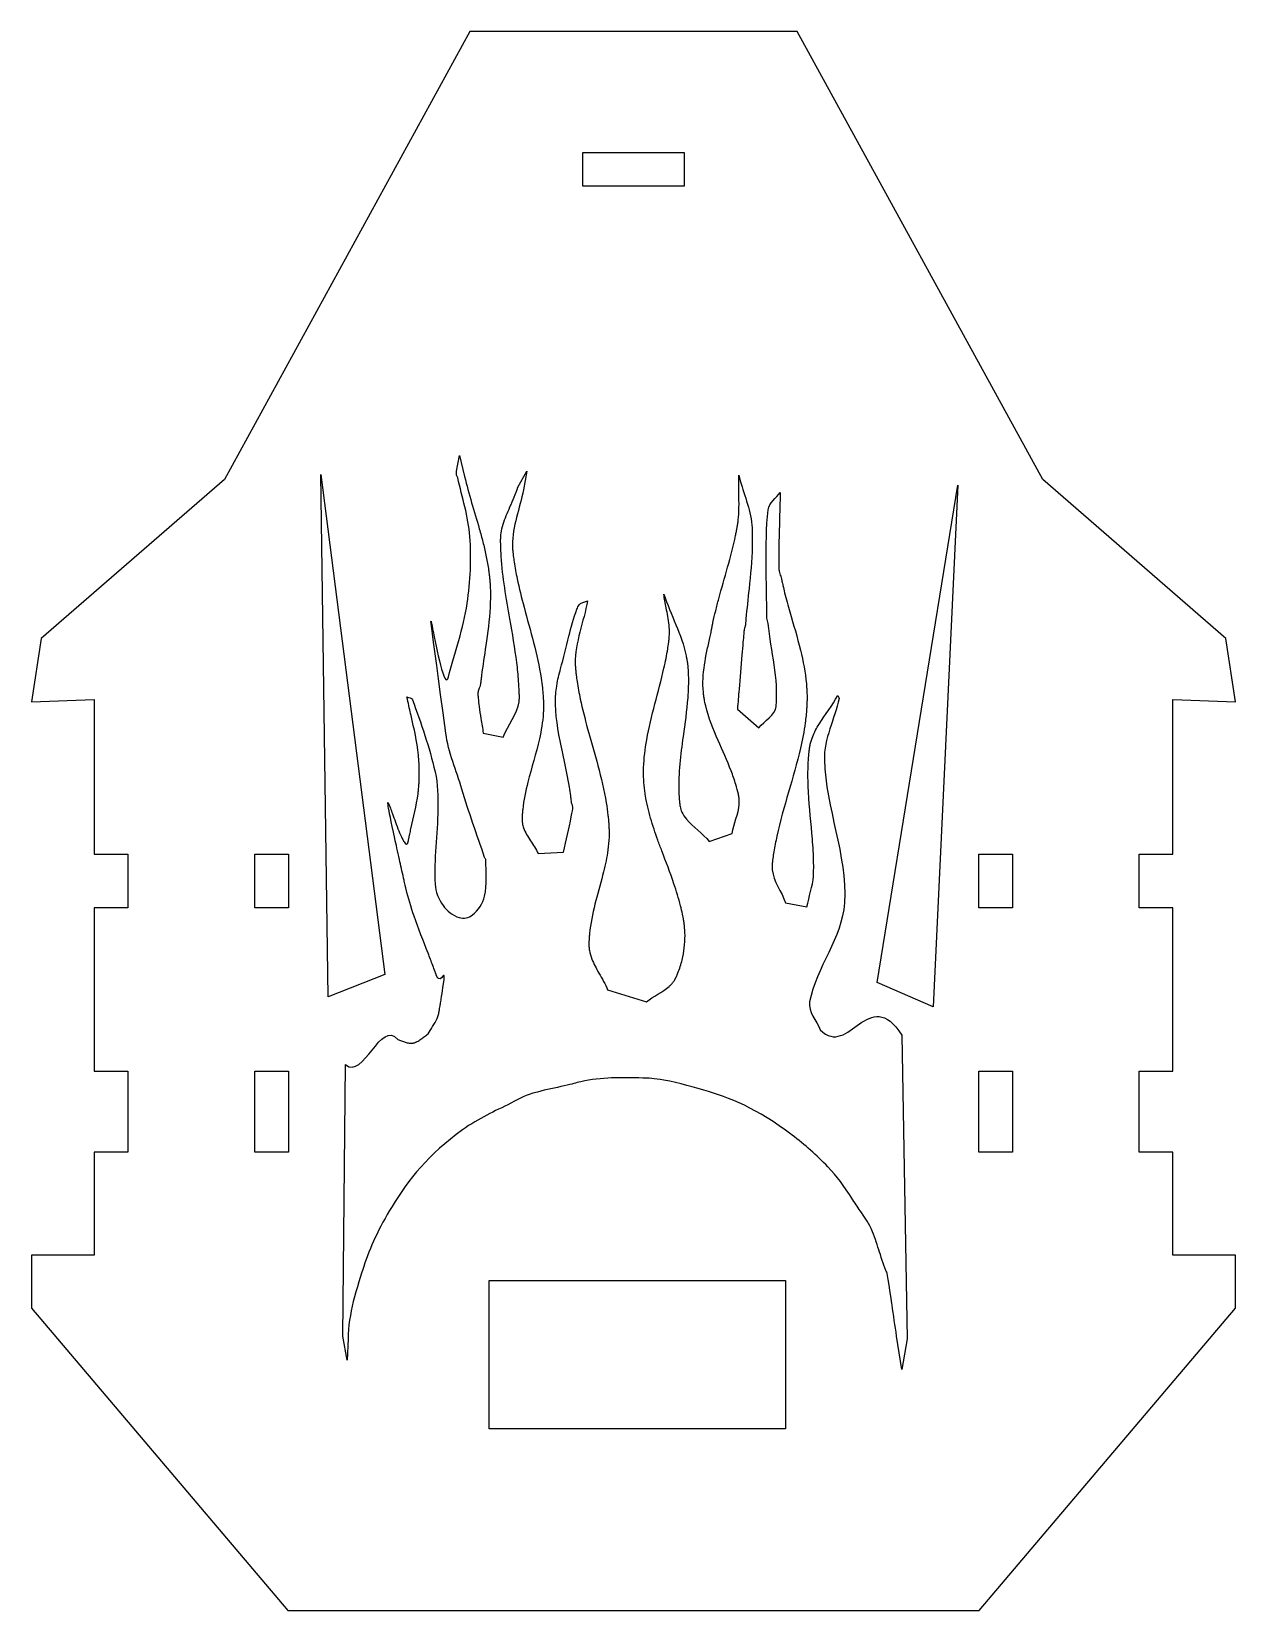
# Model space of a CAD drawing. Header units: millimetres. Extents: x -195 to -17, y 84 to 319.
import ezdxf

# ---------------------------------------------------------------- set-up
doc = ezdxf.new("R2010")
doc.units = ezdxf.units.MM
doc.layers.get('0').update_dxf_attribs({"linetype": 'CONTINUOUS'})

msp = doc.modelspace()

# ---------------------------------------------------------------- linework, layer by layer
for p, q in [((-132.32, 253.55), (-131.88, 255.86)), ((-131.88, 255.86), (-131.13, 252.75)), ((-123.2, 251.17), (-121.91, 253.55)), ((-121.91, 253.55), (-122.4, 250.77)), ((-90.65, 218.22), (-87.48, 215.45)), ((-128.36, 214.65), (-125.38, 214.06)), ((-94.82, 198.58), (-91.44, 199.77)), ((-120.22, 196.79), (-116.45, 196.99)), ((-83.51, 189.45), (-80.33, 188.85)), ((-109.9, 176.55), (-104.15, 174.76)), ((-66.24, 169.8), (-65.45, 124.75)), ((-149.19, 125.15), (-148.8, 165.44)), ((-148.56, 121.57), (-149.19, 125.15)), ((-148.4, 124.75), (-148.56, 121.57)), ((-66.24, 120.19), (-67.03, 125.15)), ((-65.45, 124.75), (-66.24, 120.19))]:
    msp.add_line(p, q)
for points in [[(-186.06, 196.7), (-181.07, 196.7), (-181.07, 188.7), (-186.06, 188.7), (-186.06, 164.45), (-181.07, 164.45), (-181.07, 152.45), (-186.06, 152.45), (-186.06, 137.15), (-195.36, 137.15), (-195.36, 129.27), (-157.36, 84.43), (-54.76, 84.43), (-16.77, 129.27), (-16.77, 137.15), (-26.06, 137.15), (-26.06, 152.45), (-31.05, 152.45), (-31.05, 164.45), (-26.06, 164.45), (-26.06, 188.7), (-31.05, 188.7), (-31.05, 196.7), (-26.06, 196.7), (-26.06, 219.65), (-16.77, 219.27), (-18.2, 228.71), (-45.36, 252.3), (-81.79, 318.78), (-130.33, 318.78), (-166.76, 252.3), (-193.93, 228.71), (-195.36, 219.27), (-186.06, 219.65)], [(-98.56, 300.84), (-98.56, 295.84), (-113.56, 295.84), (-113.56, 300.84)], [(-142.96, 178.84), (-151.37, 175.52), (-152.45, 253.02)], [(-57.93, 251.43), (-61.62, 174.01), (-69.91, 177.61)], [(-157.27, 196.7), (-157.27, 188.7), (-162.26, 188.7), (-162.26, 196.7)], [(-49.86, 196.7), (-49.86, 188.7), (-54.85, 188.7), (-54.85, 196.7)], [(-157.27, 152.45), (-162.26, 152.45), (-162.26, 164.45), (-157.27, 164.45)], [(-49.86, 152.45), (-54.85, 152.45), (-54.85, 164.45), (-49.86, 164.45)], [(-83.49, 111.38), (-127.49, 111.38), (-127.49, 133.38), (-83.49, 133.38)]]:
    msp.add_lwpolyline(points, close=True)
for points, knots in [([(-128.16, 196.19), (-128.16, 196.19), (-128.16, 196.2), (-128.16, 196.2), (-129.28, 199.57), (-130.52, 202.91), (-131.53, 206.32), (-132.35, 209.09), (-133.53, 211.79), (-133.91, 214.65), (-138.52, 248.99), (-134.63, 218.76), (-133.52, 222.99), (-132.56, 226.62), (-131.3, 230.19), (-130.74, 233.9), (-130.24, 237.17), (-130.09, 240.52), (-130.34, 243.82), (-130.56, 246.79), (-131.5, 249.65), (-132.13, 252.56), (-132.16, 252.7), (-132.3, 252.81), (-132.32, 252.95), (-132.36, 253.15), (-132.32, 253.35), (-132.32, 253.55)], [9.995814, 9.995814, 9.995814, 9.995814, 10, 10, 10, 11, 11, 11, 12, 12, 12, 13, 13, 13, 14, 14, 14, 15, 15, 15, 16, 16, 16, 17, 17, 17, 18, 18, 18, 18]), ([(-131.13, 252.75), (-130.51, 250.14), (-129.46, 246.92), (-128.4, 243.02), (-128.01, 241.38), (-127.75, 240.07), (-127.62, 239.24), (-127.52, 238.58), (-127.46, 238.08), (-127.41, 237.66), (-127.39, 237.37), (-127.37, 237.2), (-127.36, 237.07), (-127.35, 236.96), (-127.34, 236.8), (-127.33, 236.53), (-127.31, 236.13), (-127.29, 235.66), (-127.29, 235.03), (-127.3, 234.25), (-127.4, 231.73), (-127.9, 228.04), (-128.46, 224.47), (-128.67, 222.7), (-128.71, 222.39), (-128.72, 222.25), (-128.73, 222.17), (-128.74, 222.12), (-128.74, 222.08), (-128.75, 222.05), (-128.75, 222.03), (-128.75, 222.01), (-128.75, 222), (-128.75, 222), (-128.75, 222), (-128.75, 221.99), (-128.75, 221.99), (-128.75, 221.99), (-128.75, 221.99), (-128.75, 221.98), (-128.75, 221.98), (-128.76, 221.96), (-128.76, 221.92), (-128.78, 221.83), (-128.83, 221.62), (-128.97, 221.23), (-129.11, 220.88), (-129.14, 220.63), (-129.15, 220.56), (-129.15, 220.52), (-129.15, 220.48), (-129.15, 220.46), (-129.15, 220.45), (-129.15, 220.43), (-129.15, 220.42), (-129.15, 220.41), (-129.15, 220.41), (-129.15, 220.41), (-129.15, 220.4), (-129.15, 220.38), (-129.15, 220.35), (-129.14, 220.32), (-129.14, 220.27), (-129.14, 220.21), (-129.13, 220.14), (-129.12, 220.01), (-129.08, 219.5), (-128.96, 218.42), (-128.68, 216.69), (-128.46, 215.37), (-128.36, 214.65)], [0, 0, 0, 0, 0.5, 0.625, 0.75, 0.8125, 0.875, 0.90625, 0.9375, 0.96875, 0.984375, 0.992188, 1, 1.007812, 1.015625, 1.03125, 1.0625, 1.09375, 1.125, 1.1875, 1.25, 1.625, 1.921875, 1.960938, 1.976562, 1.984375, 1.988281, 1.992188, 1.994141, 1.996094, 1.998047, 1.999023, 1.999512, 2, 2.000488, 2.000977, 2.001953, 2.003906, 2.005859, 2.007812, 2.011719, 2.015625, 2.039062, 2.078125, 2.1875, 2.4375, 2.8125, 2.875, 2.90625, 2.9375, 2.953125, 2.96875, 2.976562, 2.984375, 2.992188, 2.996094, 2.998047, 3, 3.001953, 3.003906, 3.007812, 3.015625, 3.023438, 3.03125, 3.046875, 3.0625, 3.09375, 3.3125, 3.625, 4, 4, 4, 4]), ([(-125.38, 214.06), (-124.67, 215.82), (-123.24, 217.56), (-123.01, 219.56), (-123, 219.74), (-123, 219.82), (-123, 219.87), (-123, 219.91), (-123, 219.94), (-123, 219.97), (-123, 219.98), (-123, 219.99), (-123, 220), (-123, 220.01), (-123, 220.01), (-123, 220.03), (-123, 220.04), (-123, 220.07), (-123, 220.12), (-123, 220.19), (-123, 220.26), (-123, 220.35), (-123.01, 220.51), (-123.03, 221.2), (-123.11, 222.75), (-123.49, 226.38), (-124.57, 232.52), (-125.54, 238.13), (-125.74, 241.77), (-125.76, 242.41), (-125.77, 242.73), (-125.77, 242.89), (-125.77, 242.98), (-125.77, 243.05), (-125.78, 243.11), (-125.78, 243.17), (-125.78, 243.2), (-125.78, 243.21), (-125.78, 243.23), (-125.78, 243.23), (-125.78, 243.24), (-125.78, 243.25), (-125.78, 243.27), (-125.78, 243.29), (-125.78, 243.32), (-125.78, 243.36), (-125.77, 243.41), (-125.77, 243.73), (-125.7, 244.49), (-125.32, 246.09), (-124.35, 248.35), (-123.52, 250.17), (-123.2, 251.17)], [0, 0, 0, 0, 0.890625, 0.9375, 0.960938, 0.972656, 0.978516, 0.984375, 0.990234, 0.993164, 0.996094, 0.997559, 0.999023, 0.999756, 1.000122, 1.000488, 1.001221, 1.001953, 1.004883, 1.007812, 1.010742, 1.013672, 1.019531, 1.03125, 1.101562, 1.21875, 1.5, 1.898438, 1.945312, 1.96875, 1.980469, 1.986328, 1.989258, 1.992188, 1.995117, 1.998047, 1.998779, 1.999512, 1.999878, 2.000244, 2.000977, 2.002441, 2.003906, 2.006836, 2.009766, 2.015625, 2.021484, 2.027344, 2.132812, 2.296875, 2.625, 3, 3, 3, 3]), ([(-122.4, 250.77), (-122.89, 248.03), (-124.11, 245.22), (-124.02, 242.31), (-124.01, 242.15), (-124.01, 242.05), (-124, 241.99), (-124, 241.95), (-124, 241.92), (-123.99, 241.89), (-123.99, 241.87), (-123.99, 241.86), (-123.99, 241.85), (-123.99, 241.84), (-123.99, 241.84), (-123.99, 241.83), (-123.99, 241.81), (-123.99, 241.79), (-123.98, 241.75), (-123.98, 241.71), (-123.97, 241.65), (-123.96, 241.57), (-123.94, 241.33), (-123.88, 240.82), (-123.7, 239.52), (-123.24, 236.97), (-121.79, 231.23), (-120.17, 225.88), (-119.62, 221.73), (-119.55, 221.01), (-119.51, 220.65), (-119.48, 220.29), (-119.46, 220), (-119.45, 219.76), (-119.44, 219.58), (-119.43, 219.43), (-119.43, 219.32), (-119.43, 219.26), (-119.43, 219.21), (-119.42, 219.18), (-119.42, 219.14), (-119.42, 219.06), (-119.42, 218.94), (-119.42, 218.81), (-119.42, 218.62), (-119.42, 218.4), (-119.43, 218.03), (-119.5, 216.49), (-120.12, 212.89), (-121.62, 208.18), (-122.39, 204.5), (-122.55, 202.86), (-122.57, 202.54), (-122.58, 202.36), (-122.59, 202.25), (-122.59, 202.16), (-122.59, 202.1), (-122.6, 202.05), (-122.6, 202.02), (-122.6, 201.99), (-122.6, 201.97), (-122.6, 201.95), (-122.6, 201.95), (-122.6, 201.94), (-122.6, 201.93), (-122.6, 201.92), (-122.6, 201.9), (-122.6, 201.88), (-122.6, 201.86), (-122.6, 201.79), (-122.6, 201.58), (-122.55, 201.17), (-122.26, 200.14), (-121.35, 198.68), (-120.52, 197.44), (-120.22, 196.79)], [0, 0, 0, 0, 0.921875, 0.953125, 0.96875, 0.976562, 0.984375, 0.988281, 0.992188, 0.994141, 0.996094, 0.998047, 0.999023, 0.999512, 1, 1.000488, 1.000977, 1.001953, 1.003906, 1.005859, 1.007812, 1.011719, 1.015625, 1.039062, 1.078125, 1.1875, 1.375, 1.84375, 1.90625, 1.921875, 1.9375, 1.953125, 1.96875, 1.976562, 1.984375, 1.992188, 1.996094, 1.998047, 2, 2.001953, 2.003906, 2.007812, 2.015625, 2.023438, 2.03125, 2.046875, 2.0625, 2.09375, 2.3125, 2.6875, 2.921875, 2.953125, 2.96875, 2.976562, 2.984375, 2.988281, 2.992188, 2.994141, 2.996094, 2.998047, 2.999023, 3, 3.000977, 3.001953, 3.003906, 3.005859, 3.007812, 3.011719, 3.015625, 3.023438, 3.046875, 3.125, 3.25, 3.625, 4, 4, 4, 4]), ([(-91.44, 199.77), (-91.19, 201.22), (-90.42, 202.81), (-90.37, 204.47), (-90.38, 204.76), (-90.39, 204.94), (-90.41, 205.07), (-90.42, 205.14), (-90.43, 205.19), (-90.43, 205.22), (-90.44, 205.25), (-90.44, 205.28), (-90.45, 205.3), (-90.45, 205.32), (-90.45, 205.32), (-90.46, 205.34), (-90.46, 205.36), (-90.46, 205.38), (-90.47, 205.43), (-90.49, 205.49), (-90.61, 206.03), (-90.92, 207.23), (-91.87, 209.91), (-93.64, 213.73), (-94.96, 217.03), (-95.43, 219.05), (-95.49, 219.34), (-95.54, 219.59), (-95.57, 219.74), (-95.59, 219.87), (-95.6, 219.95), (-95.61, 219.99), (-95.61, 220.01), (-95.61, 220.02), (-95.62, 220.03), (-95.62, 220.06), (-95.62, 220.09), (-95.63, 220.15), (-95.64, 220.23), (-95.66, 220.36), (-95.68, 220.53), (-95.77, 221.34), (-95.79, 223.42), (-95.33, 226.13), (-94.85, 228.28), (-94.65, 229.21), (-94.58, 229.54), (-94.52, 229.81), (-94.49, 229.98), (-94.46, 230.11), (-94.45, 230.19), (-94.44, 230.25), (-94.43, 230.28), (-94.43, 230.31), (-94.42, 230.32), (-94.42, 230.33), (-94.42, 230.35), (-94.41, 230.39), (-94.39, 230.47), (-94.37, 230.6), (-94.33, 230.8), (-94.17, 231.54), (-93.88, 232.82), (-92.76, 237.13), (-91.53, 241.01), (-90.82, 244.48), (-90.76, 244.82), (-90.72, 245.02), (-90.7, 245.15), (-90.68, 245.25), (-90.67, 245.31), (-90.66, 245.36), (-90.65, 245.39), (-90.65, 245.42), (-90.65, 245.42), (-90.64, 245.45), (-90.64, 245.48), (-90.63, 245.53), (-90.62, 245.59), (-90.61, 245.66), (-90.59, 245.76), (-90.57, 245.93), (-90.51, 246.36), (-90.41, 247.53), (-90.4, 249.8), (-90.48, 251.77), (-90.45, 252.95)], [0, 0, 0, 0, 0.78125, 0.859375, 0.898438, 0.9375, 0.957031, 0.966797, 0.976562, 0.981445, 0.986328, 0.991211, 0.996094, 0.998535, 0.999756, 1.000977, 1.002197, 1.003418, 1.005859, 1.010742, 1.015625, 1.113281, 1.25, 1.5625, 1.914062, 1.933594, 1.962891, 1.972656, 1.982422, 1.992188, 1.99707, 1.999512, 2.000122, 2.000732, 2.001953, 2.004395, 2.006836, 2.011719, 2.021484, 2.03125, 2.050781, 2.070312, 2.265625, 2.65625, 2.851562, 2.890625, 2.929688, 2.949219, 2.96875, 2.978516, 2.988281, 2.993164, 2.995605, 2.998047, 2.999268, 2.999878, 3.000488, 3.00293, 3.007812, 3.017578, 3.027344, 3.046875, 3.164062, 3.28125, 3.90625, 3.945312, 3.964844, 3.974609, 3.984375, 3.989258, 3.994141, 3.996582, 3.999023, 4.000244, 4.001465, 4.003906, 4.008789, 4.013672, 4.023438, 4.033203, 4.042969, 4.0625, 4.101562, 4.21875, 4.53125, 5, 5, 5, 5]), ([(-90.45, 252.95), (-89.87, 250.64), (-88.83, 248.26), (-88.52, 245.69), (-88.49, 245.44), (-88.48, 245.29), (-88.48, 245.21), (-88.47, 245.15), (-88.47, 245.11), (-88.47, 245.08), (-88.47, 245.05), (-88.47, 245.03), (-88.47, 245.02), (-88.47, 245.02), (-88.47, 245), (-88.47, 244.98), (-88.46, 244.95), (-88.46, 244.9), (-88.46, 244.85), (-88.46, 244.77), (-88.45, 244.68), (-88.44, 244.31), (-88.43, 243.52), (-88.46, 240.69), (-88.85, 236.68), (-89.26, 232.99), (-89.41, 231.32), (-89.43, 231.1), (-89.44, 230.97), (-89.45, 230.89), (-89.45, 230.85), (-89.45, 230.81), (-89.46, 230.78), (-89.46, 230.76), (-89.46, 230.74), (-89.46, 230.73), (-89.46, 230.73), (-89.46, 230.73), (-89.46, 230.73), (-89.46, 230.72), (-89.46, 230.72), (-89.46, 230.72), (-89.46, 230.72), (-89.46, 230.72), (-89.46, 230.71), (-89.46, 230.69), (-89.47, 230.64), (-89.49, 230.54), (-89.56, 230.33), (-89.63, 230.13), (-89.65, 230), (-89.65, 229.97), (-89.66, 229.96), (-89.66, 229.95), (-89.66, 229.95), (-89.66, 229.94), (-89.66, 229.94), (-89.66, 229.94), (-89.66, 229.93), (-89.66, 229.93), (-89.66, 229.93), (-89.66, 229.92), (-89.66, 229.91), (-89.66, 229.88), (-89.67, 229.84), (-89.67, 229.8), (-89.68, 229.73), (-89.68, 229.66), (-89.7, 229.54), (-89.74, 229.02), (-89.84, 227.92), (-90.08, 225.18), (-90.35, 221.88), (-90.57, 219.2), (-90.65, 218.22)], [0, 0, 0, 0, 0.875, 0.921875, 0.953125, 0.96875, 0.976562, 0.984375, 0.988281, 0.992188, 0.996094, 0.998047, 0.999023, 1, 1.000977, 1.001953, 1.003906, 1.007812, 1.011719, 1.015625, 1.023438, 1.03125, 1.09375, 1.1875, 1.625, 1.9375, 1.960938, 1.976562, 1.984375, 1.988281, 1.992188, 1.994141, 1.996094, 1.998047, 1.999023, 1.999512, 2, 2.000488, 2.000977, 2.001953, 2.003906, 2.005859, 2.007812, 2.011719, 2.015625, 2.039062, 2.078125, 2.1875, 2.4375, 2.875, 2.9375, 2.953125, 2.96875, 2.976562, 2.984375, 2.988281, 2.992188, 2.996094, 2.998047, 2.999023, 3, 3.000977, 3.001953, 3.003906, 3.007812, 3.011719, 3.015625, 3.023438, 3.03125, 3.046875, 3.15625, 3.3125, 3.75, 4, 4, 4, 4]), ([(-87.48, 215.45), (-86.62, 216.5), (-85.02, 217.26), (-84.9, 218.62), (-84.53, 222.72), (-85.65, 226.83), (-86.09, 230.92), (-86.11, 231.2), (-86.28, 231.45), (-86.28, 231.72), (-86.28, 237.08), (-86.65, 242.46), (-86.09, 247.79), (-85.98, 248.83), (-84.9, 249.51), (-84.3, 250.37)], [0, 0, 0, 0, 1, 1, 1, 2, 2, 2, 3, 3, 3, 4, 4, 4, 5, 5, 5, 5]), ([(-84.3, 250.37), (-84.35, 247.43), (-84.49, 244.19), (-84.51, 240.8), (-84.51, 240.21), (-84.51, 239.84), (-84.5, 239.58), (-84.5, 239.44), (-84.5, 239.34), (-84.5, 239.27), (-84.5, 239.22), (-84.5, 239.16), (-84.5, 239.11), (-84.5, 239.08), (-84.5, 239.06), (-84.5, 239.06), (-84.5, 239.06), (-84.5, 239.05), (-84.5, 239.04), (-84.5, 239.03), (-84.5, 238.99), (-84.49, 238.88), (-84.45, 238.64), (-84.32, 238.19), (-84.18, 237.8), (-84.11, 237.53), (-84.11, 237.51), (-84.11, 237.49), (-84.1, 237.49), (-84.1, 237.48), (-84.1, 237.48), (-84.1, 237.48), (-84.1, 237.47), (-84.1, 237.47), (-84.1, 237.46), (-84.09, 237.43), (-84.08, 237.39), (-84.07, 237.33), (-84.06, 237.26), (-84.04, 237.17), (-84.01, 237.05), (-83.96, 236.84), (-83.84, 236.31), (-83.5, 234.89), (-82.61, 231.7), (-81.26, 227.22), (-80.53, 223.41), (-80.36, 221.25), (-80.33, 220.64), (-80.32, 220.16), (-80.32, 219.86), (-80.32, 219.62), (-80.32, 219.46), (-80.33, 219.36), (-80.33, 219.3), (-80.33, 219.26), (-80.33, 219.23), (-80.33, 219.22), (-80.33, 219.19), (-80.33, 219.12), (-80.34, 218.98), (-80.35, 218.79), (-80.36, 218.55), (-80.42, 217.67), (-80.63, 215.61), (-81.86, 209.27), (-84.12, 202.98), (-85.18, 197.48), (-85.36, 196.3), (-85.42, 195.82), (-85.44, 195.62), (-85.46, 195.49), (-85.47, 195.41), (-85.48, 195.35), (-85.48, 195.3), (-85.48, 195.26), (-85.49, 195.23), (-85.49, 195.22), (-85.49, 195.2), (-85.49, 195.2), (-85.49, 195.2), (-85.49, 195.19), (-85.49, 195.19), (-85.49, 195.17), (-85.5, 195.09), (-85.51, 194.9), (-85.51, 194.63), (-85.35, 192.74), (-84.07, 191.1), (-83.51, 189.45)], [0, 0, 0, 0, 0.78125, 0.859375, 0.898438, 0.9375, 0.957031, 0.966797, 0.976562, 0.981445, 0.986328, 0.991211, 0.996094, 0.998535, 0.999756, 1.000977, 1.003418, 1.005859, 1.010742, 1.015625, 1.025391, 1.09375, 1.210938, 1.484375, 1.943359, 1.962891, 1.982422, 1.987305, 1.992188, 1.994629, 1.99707, 1.998291, 1.999512, 2.000122, 2.000732, 2.001953, 2.004395, 2.006836, 2.011719, 2.016602, 2.021484, 2.03125, 2.050781, 2.109375, 2.265625, 2.578125, 2.851562, 2.890625, 2.929688, 2.949219, 2.96875, 2.978516, 2.988281, 2.993164, 2.995605, 2.998047, 2.999268, 2.999878, 3.000488, 3.00293, 3.007812, 3.017578, 3.027344, 3.037109, 3.125, 3.28125, 3.828125, 3.925781, 3.964844, 3.974609, 3.984375, 3.989258, 3.991699, 3.994141, 3.996582, 3.997803, 3.999023, 3.999634, 3.999939, 4.000244, 4.000854, 4.001465, 4.002686, 4.003906, 4.008789, 4.042969, 4.101562, 4.140625, 5, 5, 5, 5]), ([(-104.15, 174.76), (-103.12, 175.6), (-101.62, 176.25), (-100.46, 177.34), (-100.23, 177.61), (-100.06, 177.85), (-99.96, 178), (-99.89, 178.12), (-99.85, 178.2), (-99.82, 178.26), (-99.8, 178.29), (-99.79, 178.31), (-99.78, 178.33), (-99.78, 178.33), (-99.77, 178.35), (-99.75, 178.39), (-99.71, 178.48), (-99.66, 178.61), (-99.57, 178.81), (-99.25, 179.57), (-98.64, 181.49), (-98.35, 183.91), (-98.46, 185.71), (-98.54, 186.33), (-98.56, 186.5), (-98.57, 186.59), (-98.58, 186.63), (-98.58, 186.64), (-98.59, 186.66), (-98.59, 186.66), (-98.59, 186.67), (-98.59, 186.69), (-98.6, 186.72), (-98.6, 186.77), (-98.62, 186.84), (-98.63, 186.92), (-98.65, 187.03), (-98.67, 187.17), (-98.72, 187.41), (-98.84, 188.04), (-99.23, 189.71), (-100.21, 192.85), (-101.46, 196.08), (-102.46, 198.77), (-103.03, 200.4), (-103.54, 202.03), (-103.97, 203.68), (-104.25, 205.06), (-104.41, 206.18), (-104.49, 206.88), (-104.52, 207.38), (-104.54, 207.66), (-104.55, 207.94), (-104.57, 208.29), (-104.57, 208.84), (-104.55, 210.64), (-103.91, 215.86), (-102.04, 221.68), (-101.08, 226.48), (-100.89, 227.79), (-100.83, 228.2), (-100.81, 228.38), (-100.8, 228.5), (-100.79, 228.57), (-100.79, 228.62), (-100.78, 228.66), (-100.78, 228.7), (-100.77, 228.72), (-100.77, 228.73), (-100.77, 228.74), (-100.77, 228.74), (-100.77, 228.75), (-100.77, 228.76), (-100.77, 228.77), (-100.76, 228.81), (-100.76, 228.9), (-100.74, 229.1), (-100.71, 229.71), (-100.79, 231.11), (-101.19, 233.07), (-101.48, 234.61), (-101.57, 235.29)], [0, 0, 0, 0, 0.703125, 0.78125, 0.859375, 0.898438, 0.9375, 0.957031, 0.976562, 0.986328, 0.991211, 0.996094, 0.998535, 0.999756, 1.000977, 1.005859, 1.015625, 1.035156, 1.054688, 1.09375, 1.328125, 1.757812, 1.933594, 1.962891, 1.982422, 1.992188, 1.994629, 1.99707, 1.998291, 1.999512, 2.000122, 2.000732, 2.001953, 2.004395, 2.006836, 2.011719, 2.016602, 2.021484, 2.03125, 2.050781, 2.109375, 2.265625, 2.5, 2.578125, 2.65625, 2.734375, 2.8125, 2.890625, 2.929688, 2.96875, 2.988281, 2.998047, 3.007812, 3.027344, 3.046875, 3.085938, 3.28125, 3.789062, 3.925781, 3.964844, 3.974609, 3.984375, 3.989258, 3.991699, 3.994141, 3.996582, 3.997803, 3.999023, 3.999634, 3.999939, 4.000244, 4.000854, 4.001465, 4.003906, 4.008789, 4.018555, 4.042969, 4.101562, 4.296875, 4.6875, 5, 5, 5, 5]), ([(-101.57, 235.29), (-100.56, 232.22), (-98.82, 229.12), (-98.15, 225.62), (-98.08, 225.18), (-98.04, 224.87), (-98.02, 224.71), (-98.01, 224.62), (-98.01, 224.55), (-98, 224.49), (-98, 224.44), (-98, 224.4), (-97.99, 224.39), (-97.99, 224.38), (-97.99, 224.36), (-97.99, 224.33), (-97.99, 224.28), (-97.98, 224.2), (-97.97, 224.1), (-97.96, 223.94), (-97.95, 223.74), (-97.94, 223.5), (-97.9, 222.22), (-98.01, 219.11), (-98.83, 213.34), (-99.47, 208.39), (-99.31, 205.21), (-99.26, 204.65), (-99.23, 204.37), (-99.22, 204.23), (-99.21, 204.15), (-99.2, 204.09), (-99.2, 204.03), (-99.19, 203.99), (-99.19, 203.96), (-99.19, 203.95), (-99.18, 203.94), (-99.18, 203.93), (-99.18, 203.93), (-99.18, 203.92), (-99.18, 203.91), (-99.18, 203.89), (-99.17, 203.86), (-99.17, 203.83), (-99.16, 203.79), (-99.11, 203.47), (-98.88, 202.8), (-97.65, 200.98), (-95.77, 199.75), (-94.82, 198.58)], [0, 0, 0, 0, 0.84375, 0.890625, 0.9375, 0.960938, 0.972656, 0.978516, 0.984375, 0.990234, 0.996094, 0.997559, 0.999023, 0.999756, 1.000488, 1.001953, 1.004883, 1.007812, 1.013672, 1.019531, 1.03125, 1.042969, 1.054688, 1.21875, 1.5, 1.898438, 1.945312, 1.96875, 1.980469, 1.986328, 1.989258, 1.992188, 1.995117, 1.998047, 1.998779, 1.999512, 1.999878, 2.000244, 2.000977, 2.002441, 2.003906, 2.006836, 2.009766, 2.015625, 2.021484, 2.027344, 2.15625, 2.34375, 3, 3, 3, 3]), ([(-116.45, 196.99), (-116.08, 198.73), (-115.64, 200.47), (-115.15, 202.96), (-115.07, 203.48), (-115.06, 203.57), (-115.05, 203.59), (-115.05, 203.76), (-115.12, 203.9), (-115.25, 204.25), (-115.25, 204.27), (-115.34, 204.98), (-115.36, 205.16), (-115.44, 205.77), (-115.51, 206.21), (-116.04, 209.45), (-116.69, 211.99), (-117.56, 216.83), (-117.81, 219.18), (-117.31, 222.65), (-117.11, 223.34), (-116.45, 225.79), (-116.08, 227.42), (-115.31, 230.38), (-114.93, 231.72), (-114.38, 233.21), (-114.28, 233.56), (-114.08, 233.77), (-114, 233.83), (-113.78, 233.95), (-113.61, 234.01), (-113.24, 234.14), (-113.04, 234.2), (-112.88, 234.3)], [0, 0, 0, 0, 0.535026, 0.535026, 0.761489, 0.761489, 0.831358, 0.831358, 1.317096, 1.317096, 1.976643, 1.976643, 2.199919, 2.199919, 2.748522, 2.748522, 6.254576, 6.254576, 9.772594, 9.772594, 11.247284, 11.247284, 14.05549, 14.05549, 16.395647, 16.395647, 16.730989, 16.730989, 16.8864, 16.8864, 17.164069, 17.164069, 17.488056, 17.488056, 17.488056, 17.488056]), ([(-112.88, 234.3), (-113.43, 231.19), (-114.8, 228.01), (-114.7, 224.71), (-114.69, 224.52), (-114.68, 224.42), (-114.68, 224.35), (-114.67, 224.3), (-114.67, 224.26), (-114.67, 224.24), (-114.67, 224.22), (-114.67, 224.2), (-114.66, 224.19), (-114.66, 224.18), (-114.66, 224.18), (-114.66, 224.17), (-114.66, 224.15), (-114.66, 224.12), (-114.65, 224.08), (-114.65, 224.04), (-114.64, 223.97), (-114.64, 223.9), (-114.61, 223.65), (-114.55, 223.12), (-114.36, 221.75), (-113.87, 219.09), (-112.32, 213.1), (-110.53, 207.4), (-109.89, 202.81), (-109.79, 201.81), (-109.75, 201.38), (-109.73, 201.13), (-109.72, 200.97), (-109.72, 200.84), (-109.71, 200.75), (-109.71, 200.67), (-109.7, 200.62), (-109.7, 200.59), (-109.7, 200.56), (-109.7, 200.55), (-109.7, 200.52), (-109.7, 200.48), (-109.7, 200.43), (-109.69, 200.36), (-109.69, 200.27), (-109.69, 200.15), (-109.68, 199.79), (-109.69, 198.84), (-109.88, 196.85), (-110.85, 192.28), (-112.25, 188.1), (-112.61, 184.75), (-112.65, 184.21), (-112.66, 183.89), (-112.67, 183.71), (-112.67, 183.59), (-112.68, 183.5), (-112.68, 183.43), (-112.68, 183.38), (-112.68, 183.34), (-112.68, 183.31), (-112.68, 183.29), (-112.68, 183.29), (-112.68, 183.28), (-112.68, 183.26), (-112.68, 183.24), (-112.68, 183.21), (-112.68, 183.17), (-112.68, 183.13), (-112.67, 183.05), (-112.66, 182.81), (-112.58, 182.14), (-112.18, 180.81), (-111.13, 178.89), (-110.25, 177.39), (-109.9, 176.55)], [0, 0, 0, 0, 0.921875, 0.953125, 0.96875, 0.976562, 0.984375, 0.988281, 0.992188, 0.994141, 0.996094, 0.998047, 0.999023, 0.999512, 1, 1.000488, 1.000977, 1.001953, 1.003906, 1.005859, 1.007812, 1.011719, 1.015625, 1.039062, 1.078125, 1.1875, 1.375, 1.84375, 1.921875, 1.953125, 1.96875, 1.976562, 1.984375, 1.988281, 1.992188, 1.996094, 1.998047, 1.999023, 2, 2.000977, 2.001953, 2.003906, 2.007812, 2.011719, 2.015625, 2.023438, 2.03125, 2.078125, 2.1875, 2.375, 2.875, 2.921875, 2.953125, 2.96875, 2.976562, 2.984375, 2.988281, 2.992188, 2.996094, 2.998047, 2.999023, 3, 3.000977, 3.001953, 3.003906, 3.007812, 3.011719, 3.015625, 3.023438, 3.03125, 3.046875, 3.125, 3.3125, 3.625, 4, 4, 4, 4]), ([(-136.51, 170), (-136.19, 170.65), (-135.53, 171.54), (-135.2, 172.28), (-135.11, 172.5), (-135.04, 172.7), (-134.99, 172.88), (-134.98, 172.92), (-134.97, 172.96), (-134.96, 173), (-134.95, 173.02), (-134.95, 173.04), (-134.95, 173.06), (-134.94, 173.07), (-134.94, 173.07), (-134.94, 173.08), (-134.94, 173.09), (-134.94, 173.09), (-134.94, 173.1), (-134.94, 173.11), (-134.94, 173.11), (-134.93, 173.12), (-134.93, 173.13), (-134.93, 173.13), (-134.93, 173.14), (-134.93, 173.14), (-134.93, 173.15), (-134.93, 173.15), (-134.93, 173.15), (-134.93, 173.16), (-134.93, 173.16), (-134.93, 173.16), (-134.93, 173.17), (-134.93, 173.17), (-134.92, 173.17), (-134.92, 173.17), (-134.92, 173.19), (-134.92, 173.2), (-134.92, 173.2), (-134.92, 173.21), (-134.92, 173.22), (-134.92, 173.22), (-134.92, 173.23), (-134.91, 173.24), (-134.91, 173.26), (-134.91, 173.27), (-134.91, 173.29), (-134.9, 173.3), (-134.9, 173.31), (-134.9, 173.34), (-134.89, 173.37), (-134.89, 173.4), (-134.88, 173.42), (-134.88, 173.45), (-134.87, 173.48), (-134.87, 173.5), (-134.86, 173.53), (-134.86, 173.56), (-134.81, 173.88), (-134.76, 174.13), (-134.73, 174.34), (-134.7, 174.51), (-134.67, 174.73), (-134.62, 174.99), (-134.62, 175.04), (-134.61, 175.09), (-134.6, 175.14), (-134.51, 175.69), (-134.41, 176.32), (-134.33, 176.83), (-134.18, 177.84), (-134.11, 178.39), (-134.13, 178.59), (-134.15, 178.68), (-134.17, 178.71), (-134.22, 178.68), (-134.36, 178.61), (-134.68, 178.02), (-135, 178.22), (-135.04, 178.25), (-135.08, 178.29), (-135.12, 178.34), (-135.14, 178.36), (-135.16, 178.39), (-135.18, 178.43), (-135.19, 178.44), (-135.2, 178.46), (-135.21, 178.48), (-135.22, 178.5), (-135.23, 178.52), (-135.24, 178.54), (-135.25, 178.56), (-135.26, 178.58), (-135.27, 178.61), (-135.28, 178.62), (-135.28, 178.63), (-135.29, 178.64), (-135.29, 178.65), (-135.3, 178.67), (-135.3, 178.68), (-135.3, 178.68), (-135.3, 178.69), (-135.31, 178.7), (-135.31, 178.7), (-135.31, 178.71), (-135.31, 178.72), (-135.32, 178.72), (-135.32, 178.72), (-135.32, 178.73), (-135.32, 178.73), (-135.32, 178.74), (-135.32, 178.74), (-135.33, 178.75), (-135.33, 178.76), (-135.33, 178.76), (-135.33, 178.77), (-135.34, 178.78), (-135.34, 178.78), (-135.35, 178.81), (-135.36, 178.83), (-135.36, 178.86), (-135.37, 178.88), (-135.38, 178.91), (-135.39, 178.93), (-135.4, 178.96), (-135.41, 178.99), (-135.42, 179.01), (-135.43, 179.04), (-135.44, 179.06), (-135.45, 179.09), (-135.46, 179.14), (-135.48, 179.19), (-135.5, 179.24), (-135.61, 179.55), (-135.72, 179.85), (-135.84, 180.16), (-136.06, 180.76), (-136.3, 181.37), (-136.54, 181.98), (-137.24, 183.8), (-137.98, 185.64), (-138.61, 187.47), (-139.08, 188.83), (-139.49, 190.19), (-139.81, 191.51), (-139.82, 191.57), (-139.83, 191.62), (-139.84, 191.67), (-139.85, 191.7), (-139.85, 191.72), (-139.86, 191.75), (-139.86, 191.76), (-139.86, 191.76), (-139.86, 191.77), (-139.87, 191.78), (-139.87, 191.78), (-139.87, 191.79), (-139.87, 191.79), (-139.87, 191.8), (-139.87, 191.8), (-139.87, 191.8), (-139.87, 191.81), (-139.87, 191.81), (-139.87, 191.81), (-139.88, 191.82), (-139.88, 191.82), (-139.88, 191.82), (-139.88, 191.82), (-139.88, 191.83), (-139.88, 191.83), (-139.88, 191.83), (-139.88, 191.83), (-139.88, 191.83), (-139.88, 191.83), (-139.88, 191.83), (-139.88, 191.83), (-139.88, 191.83), (-139.88, 191.83), (-139.88, 191.83), (-139.88, 191.83), (-139.88, 191.83), (-139.88, 191.83), (-139.88, 191.84), (-139.88, 191.84), (-139.88, 191.85), (-139.88, 191.85), (-139.88, 191.86), (-139.89, 191.87), (-139.89, 191.88), (-139.89, 191.89), (-139.89, 191.9), (-139.89, 191.91), (-139.9, 191.92), (-139.9, 191.92), (-139.9, 191.93), (-139.9, 191.94), (-139.91, 191.96), (-139.91, 191.98), (-139.92, 192), (-139.92, 192.02), (-139.92, 192.04), (-139.93, 192.06), (-139.96, 192.21), (-139.99, 192.35), (-140.03, 192.5), (-140.08, 192.72), (-140.12, 192.93), (-140.17, 193.14), (-140.39, 194.14), (-140.6, 195.05), (-140.78, 195.88), (-141.05, 197.08), (-141.28, 198.12), (-141.47, 199.01), (-142.05, 201.66), (-142.33, 203.08), (-142.44, 203.74), (-142.51, 204.15), (-142.51, 204.3), (-142.49, 204.33), (-142.44, 204.38), (-142.29, 203.99), (-142.12, 203.52), (-142.03, 203.26), (-141.92, 202.96), (-141.81, 202.65), (-141.54, 201.89), (-141.23, 201.02), (-140.88, 200.13), (-140.72, 199.73), (-140.55, 199.34), (-140.37, 198.99), (-140.28, 198.81), (-140.19, 198.65), (-140.1, 198.51), (-140.02, 198.39), (-139.94, 198.29), (-139.87, 198.23), (-139.83, 198.2), (-139.79, 198.18), (-139.76, 198.18), (-139.73, 198.17), (-139.7, 198.17), (-139.67, 198.19), (-139.64, 198.2), (-139.61, 198.23), (-139.58, 198.27), (-139.57, 198.29), (-139.56, 198.31), (-139.55, 198.34), (-139.54, 198.36), (-139.53, 198.39), (-139.52, 198.43), (-139.51, 198.44), (-139.51, 198.46), (-139.5, 198.48), (-139.5, 198.5), (-139.49, 198.52), (-139.49, 198.54), (-139.48, 198.55), (-139.48, 198.56), (-139.48, 198.57), (-139.48, 198.58), (-139.48, 198.59), (-139.47, 198.59), (-139.47, 198.61), (-139.47, 198.63), (-139.46, 198.64), (-139.46, 198.68), (-139.45, 198.71), (-139.44, 198.74), (-139.44, 198.78), (-139.43, 198.81), (-139.42, 198.84), (-139.41, 198.91), (-139.4, 198.98), (-139.38, 199.04), (-139.37, 199.11), (-139.35, 199.18), (-139.34, 199.24), (-139.33, 199.31), (-139.31, 199.37), (-139.3, 199.44), (-139.28, 199.51), (-139.27, 199.57), (-139.25, 199.64), (-139.2, 199.9), (-139.14, 200.17), (-139.08, 200.44), (-138.69, 202.11), (-138.26, 203.9), (-138.03, 205.63), (-138.01, 205.83), (-137.98, 206.03), (-137.96, 206.23), (-137.95, 206.37), (-137.93, 206.5), (-137.92, 206.64), (-137.92, 206.67), (-137.92, 206.7), (-137.91, 206.74), (-137.91, 206.77), (-137.91, 206.81), (-137.91, 206.84), (-137.9, 206.87), (-137.9, 206.91), (-137.9, 206.94), (-137.9, 206.96), (-137.9, 206.97), (-137.89, 206.99), (-137.89, 207.01), (-137.89, 207.03), (-137.89, 207.04), (-137.89, 207.05), (-137.89, 207.06), (-137.89, 207.07), (-137.89, 207.08), (-137.89, 207.08), (-137.89, 207.09), (-137.89, 207.1), (-137.89, 207.1), (-137.89, 207.11), (-137.89, 207.11), (-137.89, 207.12), (-137.89, 207.12), (-137.89, 207.14), (-137.88, 207.15), (-137.88, 207.17), (-137.88, 207.2), (-137.88, 207.22), (-137.88, 207.25), (-137.88, 207.28), (-137.88, 207.31), (-137.87, 207.34), (-137.87, 207.39), (-137.87, 207.45), (-137.87, 207.51), (-137.86, 207.56), (-137.86, 207.62), (-137.86, 207.68), (-137.85, 207.79), (-137.85, 207.9), (-137.85, 208.01), (-137.84, 208.12), (-137.84, 208.23), (-137.84, 208.34), (-137.84, 208.45), (-137.84, 208.56), (-137.84, 208.66), (-137.84, 209.35), (-137.86, 209.97), (-137.91, 210.55), (-138.07, 212.85), (-138.45, 214.55), (-138.89, 216.5), (-138.97, 216.84), (-139.05, 217.19), (-139.13, 217.55), (-139.3, 218.3), (-139.48, 219.11), (-139.67, 220.01)], [0, 0, 0, 0, 0.616111, 0.616111, 0.616111, 0.796265, 0.796265, 0.796265, 0.839562, 0.839562, 0.839562, 0.86316, 0.86316, 0.86316, 0.871397, 0.871397, 0.871397, 0.87985, 0.87985, 0.87985, 0.888538, 0.888538, 0.888538, 0.897489, 0.897489, 0.897489, 0.902072, 0.902072, 0.902072, 0.906732, 0.906732, 0.906732, 0.911474, 0.911474, 0.911474, 0.913878, 0.913878, 0.913878, 0.915088, 0.915088, 0.915088, 0.916304, 0.916304, 0.916304, 0.918753, 0.918753, 0.918753, 0.921226, 0.921226, 0.921226, 0.926249, 0.926249, 0.926249, 0.931378, 0.931378, 0.931378, 0.936622, 0.936622, 0.936622, 0.999647, 0.999647, 0.999647, 1.052604, 1.052604, 1.052604, 1.062711, 1.062711, 1.062711, 1.171543, 1.171543, 1.171543, 1.384682, 1.384682, 1.384682, 1.482095, 1.482095, 1.482095, 1.806539, 1.806539, 1.806539, 1.84654, 1.84654, 1.84654, 1.866562, 1.866562, 1.866562, 1.876582, 1.876582, 1.876582, 1.886608, 1.886608, 1.886608, 1.896641, 1.896641, 1.896641, 1.901661, 1.901661, 1.901661, 1.906683, 1.906683, 1.906683, 1.909195, 1.909195, 1.909195, 1.911708, 1.911708, 1.911708, 1.912964, 1.912964, 1.912964, 1.914221, 1.914221, 1.914221, 1.915478, 1.915478, 1.915478, 1.916735, 1.916735, 1.916735, 1.921764, 1.921764, 1.921764, 1.926797, 1.926797, 1.926797, 1.931832, 1.931832, 1.931832, 1.93687, 1.93687, 1.93687, 1.946955, 1.946955, 1.946955, 2.007764, 2.007764, 2.007764, 2.12867, 2.12867, 2.12867, 2.487683, 2.487683, 2.487683, 2.755719, 2.755719, 2.755719, 2.76638, 2.76638, 2.76638, 2.771724, 2.771724, 2.771724, 2.773061, 2.773061, 2.773061, 2.774399, 2.774399, 2.774399, 2.775068, 2.775068, 2.775068, 2.775737, 2.775737, 2.775737, 2.776407, 2.776407, 2.776407, 2.776742, 2.776742, 2.776742, 2.776909, 2.776909, 2.776909, 2.776993, 2.776993, 2.776993, 2.777014, 2.777014, 2.777014, 2.777076, 2.777076, 2.777076, 2.777244, 2.777244, 2.777244, 2.777411, 2.777411, 2.777411, 2.777746, 2.777746, 2.777746, 2.778081, 2.778081, 2.778081, 2.778416, 2.778416, 2.778416, 2.779086, 2.779086, 2.779086, 2.779756, 2.779756, 2.779756, 2.785122, 2.785122, 2.785122, 2.793188, 2.793188, 2.793188, 2.83112, 2.83112, 2.83112, 2.886221, 2.886221, 2.886221, 3.049243, 3.049243, 3.049243, 3.149347, 3.149347, 3.149347, 3.342446, 3.342446, 3.342446, 3.449661, 3.449661, 3.449661, 3.705562, 3.705562, 3.705562, 3.819708, 3.819708, 3.819708, 3.878057, 3.878057, 3.878057, 3.93137, 3.93137, 3.93137, 3.956338, 3.956338, 3.956338, 3.980283, 3.980283, 3.980283, 4.003284, 4.003284, 4.003284, 4.014571, 4.014571, 4.014571, 4.025797, 4.025797, 4.025797, 4.031388, 4.031388, 4.031388, 4.036965, 4.036965, 4.036965, 4.039748, 4.039748, 4.039748, 4.042528, 4.042528, 4.042528, 4.048077, 4.048077, 4.048077, 4.059135, 4.059135, 4.059135, 4.070141, 4.070141, 4.070141, 4.092004, 4.092004, 4.092004, 4.113681, 4.113681, 4.113681, 4.135185, 4.135185, 4.135185, 4.156527, 4.156527, 4.156527, 4.240504, 4.240504, 4.240504, 4.764597, 4.764597, 4.764597, 4.825882, 4.825882, 4.825882, 4.86719, 4.86719, 4.86719, 4.877584, 4.877584, 4.877584, 4.888006, 4.888006, 4.888006, 4.898457, 4.898457, 4.898457, 4.903695, 4.903695, 4.903695, 4.90894, 4.90894, 4.90894, 4.911566, 4.911566, 4.911566, 4.914194, 4.914194, 4.914194, 4.915509, 4.915509, 4.915509, 4.916824, 4.916824, 4.916824, 4.919456, 4.919456, 4.919456, 4.924726, 4.924726, 4.924726, 4.930004, 4.930004, 4.930004, 4.940588, 4.940588, 4.940588, 4.951208, 4.951208, 4.951208, 4.972563, 4.972563, 4.972563, 4.994079, 4.994079, 4.994079, 5.015823, 5.015823, 5.015823, 5.154456, 5.154456, 5.154456, 5.704059, 5.704059, 5.704059, 5.800284, 5.800284, 5.800284, 6, 6, 6, 6]), ([(-139.67, 220.01), (-139.4, 219.88), (-138.98, 219.89), (-138.87, 219.61), (-137.56, 216.11), (-136.35, 212.55), (-135.5, 208.9), (-135.08, 207.09), (-135.1, 205.2), (-135.1, 203.34), (-135.1, 199.63), (-135.71, 195.93), (-135.5, 192.23), (-135.44, 191.1), (-134.97, 189.97), (-134.31, 189.05), (-133.73, 188.25), (-132.87, 187.57), (-131.93, 187.27), (-131.29, 187.06), (-130.46, 187.23), (-129.94, 187.66), (-129.1, 188.37), (-128.42, 189.37), (-128.16, 190.44), (-127.73, 192.18), (-127.96, 194.01), (-127.96, 195.8), (-127.96, 195.8), (-127.96, 195.8), (-127.96, 195.8)], [0, 0, 0, 0, 1, 1, 1, 2, 2, 2, 3, 3, 3, 4, 4, 4, 5, 5, 5, 6, 6, 6, 7, 7, 7, 8, 8, 8, 9, 9, 9, 9.002089, 9.002089, 9.002089, 9.002089]), ([(-80.33, 188.85), (-80.04, 190.39), (-79.47, 191.97), (-79.35, 193.64), (-79.35, 193.79), (-79.34, 193.86), (-79.34, 193.9), (-79.34, 193.93), (-79.34, 193.96), (-79.34, 193.98), (-79.34, 193.99), (-79.34, 194), (-79.34, 194.01), (-79.34, 194.01), (-79.34, 194.01), (-79.34, 194.02), (-79.34, 194.04), (-79.34, 194.06), (-79.34, 194.1), (-79.34, 194.16), (-79.34, 194.21), (-79.34, 194.28), (-79.33, 194.55), (-79.33, 195.24), (-79.38, 197.04), (-79.67, 200.95), (-80.17, 205.58), (-80.2, 209.32), (-80.1, 210.89), (-80.06, 211.4), (-80.03, 211.68), (-80.01, 211.9), (-79.98, 212.08), (-79.97, 212.22), (-79.96, 212.31), (-79.95, 212.38), (-79.94, 212.42), (-79.94, 212.46), (-79.93, 212.47), (-79.93, 212.48), (-79.93, 212.49), (-79.93, 212.52), (-79.92, 212.55), (-79.91, 212.6), (-79.91, 212.66), (-79.89, 212.72), (-79.87, 212.84), (-79.77, 213.34), (-79.42, 214.43), (-78.1, 216.85), (-76.55, 218.76), (-75.77, 220.21)], [0, 0, 0, 0, 0.890625, 0.9375, 0.960938, 0.972656, 0.978516, 0.984375, 0.990234, 0.993164, 0.996094, 0.997559, 0.999023, 0.999756, 1.000122, 1.000488, 1.001221, 1.001953, 1.004883, 1.007812, 1.010742, 1.013672, 1.019531, 1.054688, 1.125, 1.3125, 1.6875, 1.875, 1.921875, 1.945312, 1.957031, 1.96875, 1.980469, 1.986328, 1.992188, 1.995117, 1.998047, 1.999512, 2.000244, 2.000977, 2.002441, 2.003906, 2.009766, 2.015625, 2.021484, 2.027344, 2.039062, 2.0625, 2.203125, 2.4375, 3, 3, 3, 3]), ([(-75.77, 220.21), (-75.7, 220.08), (-75.54, 219.96), (-75.57, 219.81), (-76.21, 216.75), (-77.83, 213.81), (-77.75, 210.68), (-77.56, 203.54), (-74.34, 196.58), (-74.77, 189.45), (-75.09, 184.27), (-78.97, 179.86), (-79.93, 174.76), (-80.21, 173.3), (-78.88, 171.99), (-78.35, 170.6)], [0, 0, 0, 0, 1, 1, 1, 2, 2, 2, 3, 3, 3, 4, 4, 4, 5, 5, 5, 5]), ([(-141.04, 169.16), (-140.85, 169.12), (-140.48, 168.99), (-140.01, 168.81), (-139.63, 168.69), (-139.35, 168.63), (-139.12, 168.61), (-138.95, 168.62), (-138.86, 168.63), (-138.79, 168.64), (-138.7, 168.66), (-138.6, 168.68), (-138.47, 168.72), (-138.32, 168.79), (-138.12, 168.88), (-137.88, 169.02), (-137.52, 169.27), (-137.07, 169.62), (-136.7, 169.89), (-136.51, 170)], [0, 0, 0, 0, 0.25, 0.5, 0.625, 0.75, 0.875, 0.9375, 0.96875, 1, 1.03125, 1.0625, 1.125, 1.1875, 1.25, 1.375, 1.5, 1.75, 2, 2, 2, 2]), ([(-67.03, 125.15), (-67.26, 126.7), (-67.48, 128.24), (-67.75, 130.1), (-68.02, 132.03), (-68.42, 134.48), (-68.43, 134.49), (-68.44, 134.56), (-68.47, 134.61), (-68.54, 134.73), (-68.59, 134.8), (-68.7, 135.06), (-68.76, 135.23), (-68.89, 135.59), (-68.96, 135.77), (-69.21, 136.49), (-69.42, 137.18), (-69.87, 138.62), (-70.2, 139.65), (-71.22, 142.06), (-71.52, 142.4), (-72.69, 144.12), (-73.09, 144.72), (-74.99, 147.61), (-75.76, 148.72), (-78.87, 152), (-80.66, 153.56), (-87.77, 158.97), (-91.8, 160.55), (-96.67, 161.96), (-99.34, 162.73), (-103.1, 163.41), (-103.8, 163.43), (-107.75, 163.53), (-110.88, 163.58), (-114.76, 162.71), (-114.99, 162.59), (-117.67, 161.98), (-119.02, 161.74), (-122.24, 160.85), (-122.65, 160.54), (-126.71, 158.48), (-128.96, 157.54), (-136.46, 152.14), (-139.43, 148.41), (-143.86, 141.18), (-145.14, 138.29), (-146.45, 134.4), (-147.16, 132.17), (-148.08, 128.46), (-148.4, 126.62), (-148.4, 124.75)], [0, 0, 0, 0, 0.468679, 0.468679, 0.562409, 0.562409, 0.564749, 0.564749, 0.571693, 0.571693, 0.583086, 0.583086, 0.607144, 0.607144, 0.631792, 0.631792, 0.705681, 0.705681, 0.892788, 0.892788, 1.164164, 1.164164, 1.324288, 1.324288, 1.878192, 1.878192, 2.481728, 2.481728, 4.164344, 4.164344, 4.613101, 4.613101, 4.931053, 4.931053, 6.004644, 6.004644, 6.33025, 6.33025, 6.650363, 6.650363, 7.119383, 7.119383, 7.831321, 7.831321, 9.268278, 9.268278, 10.422344, 10.422344, 10.86403, 10.86403, 11.281554, 11.281554, 11.281554, 11.281554])]:
    msp.add_open_spline(points, degree=3, knots=knots)
for points in [[(-127.96, 195.8), (-127.96, 195.95), (-128.11, 196.06), (-128.16, 196.19)], [(-78.35, 170.6), (-74.05, 166.3), (-71.14, 177.52), (-66.24, 169.8)], [(-148.8, 165.44), (-146.1, 163.12), (-143.52, 172.31), (-141.04, 169.16)]]:
    msp.add_open_spline(points, degree=3)

doc.saveas('drawing.dxf')
